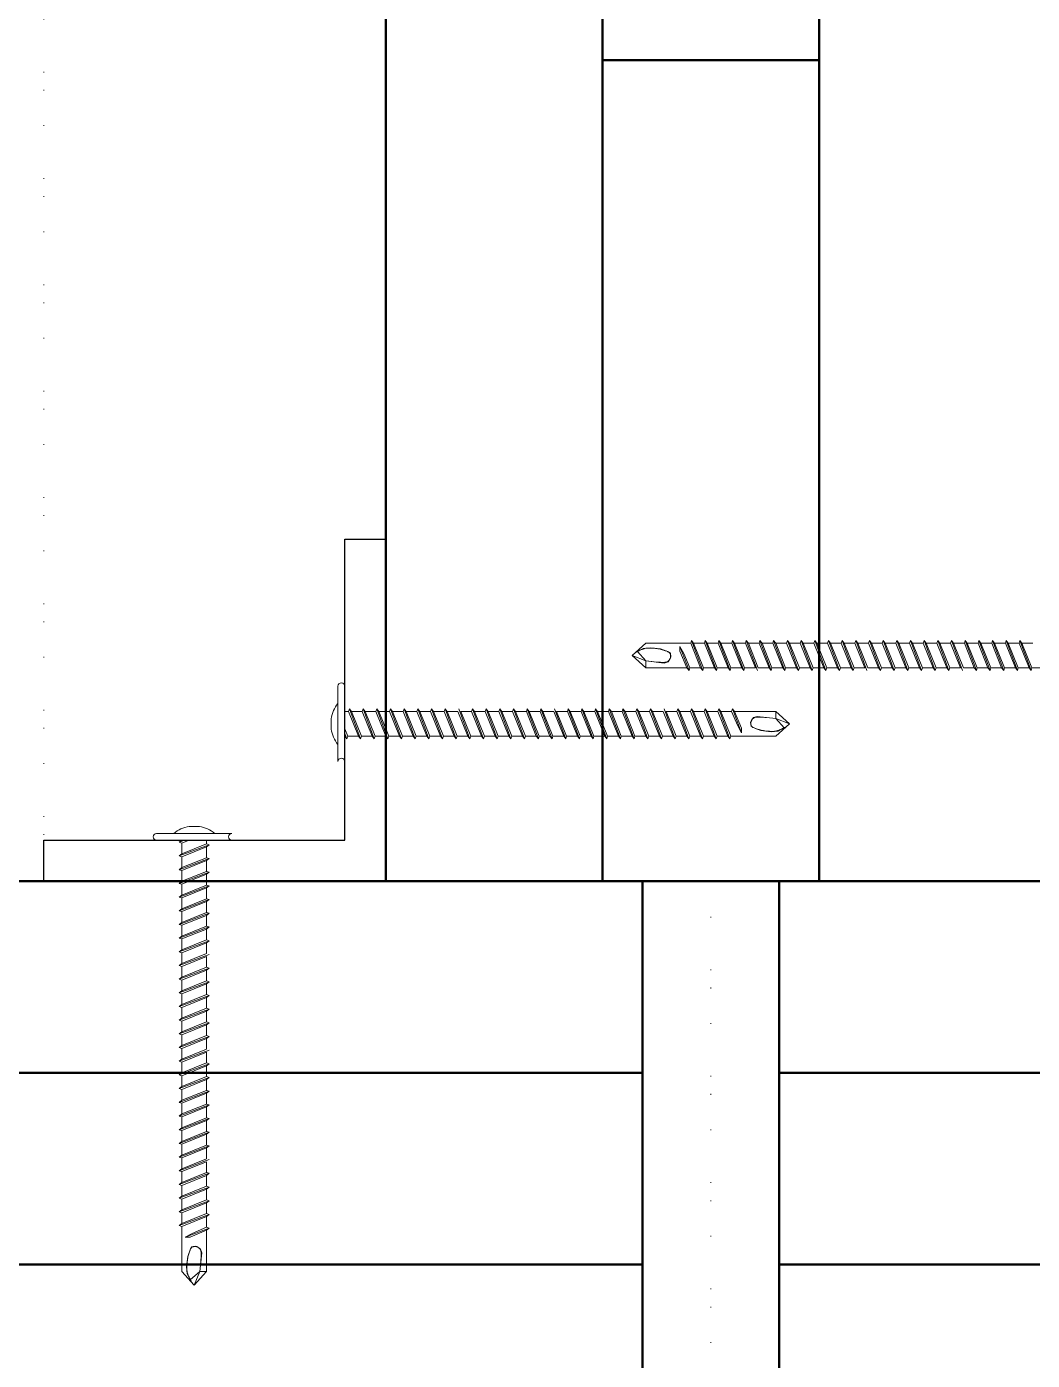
# Model space of a CAD drawing. Extents: x 936 to 24388, y 272 to 1613.
# Drawn here: x 1512 to 1659, y 833.1 to 1028 of the extents above; entities that cross this region are included whole.
import ezdxf

# ---------------------------------------------------------------- set-up
doc = ezdxf.new("R2010")
doc.units = 0
doc.header["$MEASUREMENT"] = 0
doc.linetypes.add('ISOLATION', pattern=[15.24254, 0.00254, -2.54, -2.54, 0, 0, 0, -5.08, -2.54, 0, 0, 0, 0, -2.54])
doc.layers.get('0').update_dxf_attribs({"linetype": 'CONTINUOUS'})
for name, color, linetype, lineweight in [('001_Dark_1 20', 7, 'CONTINUOUS', 5), ('CLT', 7, 'CONTINUOUS', 50), ('hachures', 7, 'CONTINUOUS', 9), ('isolant', 7, 'ISOLATION', 9)]:
    doc.layers.add(name, color=color, linetype=linetype, lineweight=lineweight)

msp = doc.modelspace()

# ---------------------------------------------------------------- linework, layer by layer
for points in [[(1558.523438, 909.137207), (1558.523438, 953.137207)], [(1558.523438, 953.137207), (1564.523438, 953.137207)], [(1564.523438, 953.137207), (1564.523438, 903.137207)], [(1514.523438, 903.137207), (1514.523438, 909.137207)], [(1514.523438, 909.137207), (1558.523438, 909.137207)], [(1564.523438, 903.137207), (1514.523438, 903.137207)]]:
    msp.add_lwpolyline(points)
at = {"layer": '001_Dark_1 20'}
for points in [[(1602.525391, 937.937134), (1600.525391, 936.137207)], [(1602.525391, 937.937134), (1609.095703, 937.937134)], [(1607.525391, 937.445679), (1608.849609, 933.937134)], [(1607.525391, 937.445679), (1607.525391, 936.756958)], [(1607.525391, 937.445679), (1608.068359, 936.43396)], [(1609.222656, 938.337158), (1609.095703, 937.937134)], [(1609.095703, 937.937134), (1610.550781, 934.337158)], [(1609.521484, 937.937134), (1609.222656, 938.337158)], [(1609.222656, 938.337158), (1610.849609, 933.937134)], [(1611.095703, 937.937134), (1609.521484, 937.937134)], [(1609.521484, 937.937134), (1610.976563, 934.337158)], [(1611.222656, 938.337158), (1611.095703, 937.937134)], [(1611.095703, 937.937134), (1612.550781, 934.337158)], [(1611.521484, 937.937134), (1611.222656, 938.337158)], [(1611.222656, 938.337158), (1612.849609, 933.937134)], [(1613.095703, 937.937134), (1611.521484, 937.937134)], [(1611.521484, 937.937134), (1612.976563, 934.337158)], [(1613.222656, 938.337158), (1613.095703, 937.937134)], [(1613.095703, 937.937134), (1614.550781, 934.337158)], [(1613.521484, 937.937134), (1613.222656, 938.337158)], [(1613.222656, 938.337158), (1614.849609, 933.937134)], [(1615.095703, 937.937134), (1613.521484, 937.937134)], [(1613.521484, 937.937134), (1614.976563, 934.337158)], [(1615.222656, 938.337158), (1615.095703, 937.937134)], [(1615.095703, 937.937134), (1616.550781, 934.337158)], [(1615.521484, 937.937134), (1615.222656, 938.337158)], [(1615.222656, 938.337158), (1616.849609, 933.937134)], [(1617.095703, 937.937134), (1615.521484, 937.937134)], [(1615.521484, 937.937134), (1616.976563, 934.337158)], [(1617.222656, 938.337158), (1617.095703, 937.937134)], [(1617.095703, 937.937134), (1618.550781, 934.337158)], [(1617.521484, 937.937134), (1617.222656, 938.337158)], [(1617.222656, 938.337158), (1618.849609, 933.937134)], [(1619.095703, 937.937134), (1617.521484, 937.937134)], [(1617.521484, 937.937134), (1618.976563, 934.337158)], [(1619.222656, 938.337158), (1619.095703, 937.937134)], [(1619.095703, 937.937134), (1620.550781, 934.337158)], [(1619.521484, 937.937134), (1619.222656, 938.337158)], [(1619.222656, 938.337158), (1620.849609, 933.937134)], [(1621.095703, 937.937134), (1619.521484, 937.937134)], [(1619.521484, 937.937134), (1620.976563, 934.337158)], [(1621.222656, 938.337158), (1621.095703, 937.937134)], [(1621.095703, 937.937134), (1622.550781, 934.337158)], [(1621.521484, 937.937134), (1621.222656, 938.337158)], [(1621.222656, 938.337158), (1622.849609, 933.937134)], [(1623.095703, 937.937134), (1621.521484, 937.937134)], [(1621.521484, 937.937134), (1622.976563, 934.337158)], [(1623.222656, 938.337158), (1623.095703, 937.937134)], [(1623.095703, 937.937134), (1624.550781, 934.337158)], [(1623.521484, 937.937134), (1623.222656, 938.337158)], [(1623.222656, 938.337158), (1624.849609, 933.937134)], [(1625.095703, 937.937134), (1623.521484, 937.937134)], [(1623.521484, 937.937134), (1624.976563, 934.337158)], [(1625.222656, 938.337158), (1625.095703, 937.937134)], [(1625.095703, 937.937134), (1626.550781, 934.337158)], [(1625.521484, 937.937134), (1625.222656, 938.337158)], [(1625.222656, 938.337158), (1626.849609, 933.937134)], [(1627.095703, 937.937134), (1625.521484, 937.937134)], [(1625.521484, 937.937134), (1626.976563, 934.337158)], [(1627.222656, 938.337158), (1627.095703, 937.937134)], [(1627.095703, 937.937134), (1628.550781, 934.337158)], [(1627.521484, 937.937134), (1627.222656, 938.337158)], [(1627.222656, 938.337158), (1628.849609, 933.937134)], [(1629.095703, 937.937134), (1627.521484, 937.937134)], [(1627.521484, 937.937134), (1628.976563, 934.337158)], [(1629.222656, 938.337158), (1629.095703, 937.937134)], [(1629.095703, 937.937134), (1630.550781, 934.337158)], [(1629.521484, 937.937134), (1629.222656, 938.337158)], [(1629.222656, 938.337158), (1630.849609, 933.937134)], [(1631.095703, 937.937134), (1629.521484, 937.937134)], [(1629.521484, 937.937134), (1630.976563, 934.337158)], [(1631.222656, 938.337158), (1631.095703, 937.937134)], [(1631.095703, 937.937134), (1632.550781, 934.337158)], [(1631.521484, 937.937134), (1631.222656, 938.337158)], [(1631.222656, 938.337158), (1632.849609, 933.937134)], [(1633.095703, 937.937134), (1631.521484, 937.937134)], [(1631.521484, 937.937134), (1632.976563, 934.337158)], [(1633.222656, 938.337158), (1633.095703, 937.937134)], [(1633.095703, 937.937134), (1634.550781, 934.337158)], [(1633.521484, 937.937134), (1633.222656, 938.337158)], [(1633.222656, 938.337158), (1634.849609, 933.937134)], [(1635.095703, 937.937134), (1633.521484, 937.937134)], [(1633.521484, 937.937134), (1634.976563, 934.337158)], [(1635.222656, 938.337158), (1635.095703, 937.937134)], [(1635.095703, 937.937134), (1636.550781, 934.337158)], [(1635.521484, 937.937134), (1635.222656, 938.337158)], [(1635.222656, 938.337158), (1636.849609, 933.937134)], [(1637.095703, 937.937134), (1635.521484, 937.937134)], [(1635.521484, 937.937134), (1636.976563, 934.337158)], [(1637.222656, 938.337158), (1637.095703, 937.937134)], [(1637.095703, 937.937134), (1638.550781, 934.337158)], [(1637.521484, 937.937134), (1637.222656, 938.337158)], [(1637.222656, 938.337158), (1638.849609, 933.937134)], [(1639.095703, 937.937134), (1637.521484, 937.937134)], [(1637.521484, 937.937134), (1638.976563, 934.337158)], [(1639.222656, 938.337158), (1639.095703, 937.937134)], [(1639.095703, 937.937134), (1640.550781, 934.337158)], [(1639.521484, 937.937134), (1639.222656, 938.337158)], [(1639.222656, 938.337158), (1640.849609, 933.937134)], [(1641.095703, 937.937134), (1639.521484, 937.937134)], [(1639.521484, 937.937134), (1640.976563, 934.337158)], [(1641.222656, 938.337158), (1641.095703, 937.937134)], [(1641.095703, 937.937134), (1642.550781, 934.337158)], [(1641.521484, 937.937134), (1641.222656, 938.337158)], [(1641.222656, 938.337158), (1642.849609, 933.937134)], [(1643.095703, 937.937134), (1641.521484, 937.937134)], [(1641.521484, 937.937134), (1642.976563, 934.337158)], [(1643.222656, 938.337158), (1643.095703, 937.937134)], [(1643.095703, 937.937134), (1644.550781, 934.337158)], [(1643.521484, 937.937134), (1643.222656, 938.337158)], [(1643.222656, 938.337158), (1644.849609, 933.937134)], [(1645.095703, 937.937134), (1643.521484, 937.937134)], [(1643.521484, 937.937134), (1644.976563, 934.337158)], [(1645.222656, 938.337158), (1645.095703, 937.937134)], [(1645.095703, 937.937134), (1646.550781, 934.337158)], [(1645.521484, 937.937134), (1645.222656, 938.337158)], [(1645.222656, 938.337158), (1646.849609, 933.937134)], [(1647.095703, 937.937134), (1645.521484, 937.937134)], [(1645.521484, 937.937134), (1646.976563, 934.337158)], [(1647.222656, 938.337158), (1647.095703, 937.937134)], [(1647.095703, 937.937134), (1648.550781, 934.337158)], [(1647.521484, 937.937134), (1647.222656, 938.337158)], [(1647.222656, 938.337158), (1648.849609, 933.937134)], [(1649.095703, 937.937134), (1647.521484, 937.937134)], [(1647.521484, 937.937134), (1648.976563, 934.337158)], [(1649.222656, 938.337158), (1649.095703, 937.937134)], [(1649.095703, 937.937134), (1650.550781, 934.337158)], [(1649.521484, 937.937134), (1649.222656, 938.337158)], [(1649.222656, 938.337158), (1650.849609, 933.937134)], [(1651.095703, 937.937134), (1649.521484, 937.937134)], [(1649.521484, 937.937134), (1650.976563, 934.337158)], [(1651.222656, 938.337158), (1651.095703, 937.937134)], [(1651.095703, 937.937134), (1652.550781, 934.337158)], [(1651.521484, 937.937134), (1651.222656, 938.337158)], [(1651.222656, 938.337158), (1652.849609, 933.937134)], [(1653.095703, 937.937134), (1651.521484, 937.937134)], [(1651.521484, 937.937134), (1652.976563, 934.337158)], [(1653.222656, 938.337158), (1653.095703, 937.937134)], [(1653.095703, 937.937134), (1654.550781, 934.337158)], [(1653.521484, 937.937134), (1653.222656, 938.337158)], [(1653.222656, 938.337158), (1654.849609, 933.937134)], [(1655.095703, 937.937134), (1653.521484, 937.937134)], [(1653.521484, 937.937134), (1654.976563, 934.337158)], [(1655.222656, 938.337158), (1655.095703, 937.937134)], [(1655.095703, 937.937134), (1656.550781, 934.337158)], [(1655.521484, 937.937134), (1655.222656, 938.337158)], [(1655.222656, 938.337158), (1656.849609, 933.937134)], [(1657.095703, 937.937134), (1655.521484, 937.937134)], [(1655.521484, 937.937134), (1656.976563, 934.337158)], [(1657.222656, 938.337158), (1657.095703, 937.937134)], [(1657.095703, 937.937134), (1658.550781, 934.337158)], [(1657.521484, 937.937134), (1657.222656, 938.337158)], [(1657.222656, 938.337158), (1658.849609, 933.937134)], [(1659.095703, 937.937134), (1657.521484, 937.937134)], [(1657.521484, 937.937134), (1658.976563, 934.337158)], [(1600.525391, 936.137207), (1602.525391, 934.337158)], [(1602.525391, 935.337158), (1600.525391, 936.137207)], [(1600.970703, 936.537842), (1600.970703, 936.537842), (1601.099609, 936.606201), (1601.236328, 936.677979), (1601.378906, 936.751099), (1601.525391, 936.823853), (1601.675781, 936.894531), (1601.826172, 936.961426), (1601.976563, 937.022583), (1602.125, 937.076294), (1602.269531, 937.121216), (1602.412109, 937.157349), (1602.552734, 937.185669), (1602.693359, 937.206421), (1602.835938, 937.220337), (1602.980469, 937.228149), (1603.128906, 937.230225), (1603.283203, 937.227295), (1603.445313, 937.219971), (1603.611328, 937.208252), (1603.779297, 937.192383), (1603.951172, 937.172363), (1604.125, 937.148315), (1604.296875, 937.120483), (1604.466797, 937.088623), (1604.632813, 937.053223), (1604.792969, 937.01416), (1604.947266, 936.972412), (1605.095703, 936.928833), (1605.234375, 936.884155), (1605.365234, 936.839478), (1605.484375, 936.795532), (1605.59375, 936.753174), (1605.691406, 936.713257), (1605.773438, 936.676514), (1605.845703, 936.641968), (1605.90625, 936.608643), (1605.958984, 936.575317), (1606, 936.541016), (1606.037109, 936.504639), (1606.066406, 936.464844), (1606.091797, 936.420898), (1606.111328, 936.371704), (1606.128906, 936.318237), (1606.142578, 936.261475), (1606.154297, 936.202637), (1606.160156, 936.1427), (1606.164063, 936.082886), (1606.166016, 936.02417), (1606.162109, 935.967773), (1606.15625, 935.914429), (1606.148438, 935.864014), (1606.136719, 935.815918), (1606.123047, 935.769653), (1606.105469, 935.724731), (1606.085938, 935.680542), (1606.0625, 935.636597), (1606.039063, 935.592407), (1606.011719, 935.547485), (1605.980469, 935.502197), (1605.947266, 935.456665), (1605.908203, 935.411255), (1605.863281, 935.366333), (1605.8125, 935.322144), (1605.753906, 935.279053), (1605.6875, 935.237305), (1605.607422, 935.197876), (1605.492188, 935.164551), (1605.314453, 935.141724), (1605.044922, 935.133667), (1604.660156, 935.144775), (1604.128906, 935.179565), (1603.425781, 935.242188), (1602.525391, 935.337158), (1601.302734, 936.714355), (1602.167969, 937.174805), (1603.212891, 937.274292), (1604.6875, 937.091919), (1605.832031, 936.677124), (1606.128906, 936.479126), (1606.195313, 935.931641), (1606.0625, 935.60083), (1605.78125, 935.21936), (1605.21875, 935.036865), (1602.525391, 935.337158)], [(1607.525391, 936.756958), (1608.550781, 934.337158)], [(1608.068359, 936.43396), (1608.976563, 934.337158)], [(1602.525391, 934.337158), (1602.525391, 935.337158)], [(1602.525391, 934.337158), (1608.550781, 934.337158)], [(1608.849609, 933.937134), (1608.550781, 934.337158)], [(1608.976563, 934.337158), (1608.849609, 933.937134)], [(1610.550781, 934.337158), (1608.976563, 934.337158)], [(1610.849609, 933.937134), (1610.550781, 934.337158)], [(1610.976563, 934.337158), (1610.849609, 933.937134)], [(1612.550781, 934.337158), (1610.976563, 934.337158)], [(1612.849609, 933.937134), (1612.550781, 934.337158)], [(1612.976563, 934.337158), (1612.849609, 933.937134)], [(1614.550781, 934.337158), (1612.976563, 934.337158)], [(1614.849609, 933.937134), (1614.550781, 934.337158)], [(1614.976563, 934.337158), (1614.849609, 933.937134)], [(1616.550781, 934.337158), (1614.976563, 934.337158)], [(1616.849609, 933.937134), (1616.550781, 934.337158)], [(1616.976563, 934.337158), (1616.849609, 933.937134)], [(1618.550781, 934.337158), (1616.976563, 934.337158)], [(1620.550781, 934.337158), (1618.976563, 934.337158)], [(1620.849609, 933.937134), (1620.550781, 934.337158)], [(1620.976563, 934.337158), (1620.849609, 933.937134)], [(1622.550781, 934.337158), (1620.976563, 934.337158)], [(1622.849609, 933.937134), (1622.550781, 934.337158)], [(1622.976563, 934.337158), (1622.849609, 933.937134)], [(1624.550781, 934.337158), (1622.976563, 934.337158)], [(1624.849609, 933.937134), (1624.550781, 934.337158)], [(1624.976563, 934.337158), (1624.849609, 933.937134)], [(1626.550781, 934.337158), (1624.976563, 934.337158)], [(1626.849609, 933.937134), (1626.550781, 934.337158)], [(1626.976563, 934.337158), (1626.849609, 933.937134)], [(1628.550781, 934.337158), (1626.976563, 934.337158)], [(1628.849609, 933.937134), (1628.550781, 934.337158)], [(1628.976563, 934.337158), (1628.849609, 933.937134)], [(1630.550781, 934.337158), (1628.976563, 934.337158)], [(1630.849609, 933.937134), (1630.550781, 934.337158)], [(1630.976563, 934.337158), (1630.849609, 933.937134)], [(1632.550781, 934.337158), (1630.976563, 934.337158)], [(1632.849609, 933.937134), (1632.550781, 934.337158)], [(1632.976563, 934.337158), (1632.849609, 933.937134)], [(1634.550781, 934.337158), (1632.976563, 934.337158)], [(1636.550781, 934.337158), (1634.976563, 934.337158)], [(1636.849609, 933.937134), (1636.550781, 934.337158)], [(1636.976563, 934.337158), (1636.849609, 933.937134)], [(1638.550781, 934.337158), (1636.976563, 934.337158)], [(1638.849609, 933.937134), (1638.550781, 934.337158)], [(1638.976563, 934.337158), (1638.849609, 933.937134)], [(1640.550781, 934.337158), (1638.976563, 934.337158)], [(1640.849609, 933.937134), (1640.550781, 934.337158)], [(1640.976563, 934.337158), (1640.849609, 933.937134)], [(1642.550781, 934.337158), (1640.976563, 934.337158)], [(1642.849609, 933.937134), (1642.550781, 934.337158)], [(1642.976563, 934.337158), (1642.849609, 933.937134)], [(1644.550781, 934.337158), (1642.976563, 934.337158)], [(1644.849609, 933.937134), (1644.550781, 934.337158)], [(1644.976563, 934.337158), (1644.849609, 933.937134)], [(1646.550781, 934.337158), (1644.976563, 934.337158)], [(1646.849609, 933.937134), (1646.550781, 934.337158)], [(1646.976563, 934.337158), (1646.849609, 933.937134)], [(1648.550781, 934.337158), (1646.976563, 934.337158)], [(1650.550781, 934.337158), (1648.976563, 934.337158)], [(1650.849609, 933.937134), (1650.550781, 934.337158)], [(1650.976563, 934.337158), (1650.849609, 933.937134)], [(1652.550781, 934.337158), (1650.976563, 934.337158)], [(1652.849609, 933.937134), (1652.550781, 934.337158)], [(1652.976563, 934.337158), (1652.849609, 933.937134)], [(1654.550781, 934.337158), (1652.976563, 934.337158)], [(1654.849609, 933.937134), (1654.550781, 934.337158)], [(1654.976563, 934.337158), (1654.849609, 933.937134)], [(1656.550781, 934.337158), (1654.976563, 934.337158)], [(1656.849609, 933.937134), (1656.550781, 934.337158)], [(1656.976563, 934.337158), (1656.849609, 933.937134)], [(1658.550781, 934.337158), (1656.976563, 934.337158)], [(1658.849609, 933.937134), (1658.550781, 934.337158)], [(1658.976563, 934.337158), (1658.849609, 933.937134)], [(1660.550781, 934.337158), (1658.976563, 934.337158)], [(1557.523438, 920.637207), (1557.523438, 931.637207)], [(1558.523438, 920.637207), (1558.523438, 931.637207)], [(1559.068359, 927.937134), (1558.521484, 927.937134)], [(1559.068359, 927.937134), (1559.197266, 928.337158)], [(1560.525391, 924.337158), (1559.068359, 927.937134)], [(1559.197266, 928.337158), (1559.494141, 927.937134)], [(1560.822266, 923.937134), (1559.197266, 928.337158)], [(1560.951172, 924.337158), (1559.494141, 927.937134)], [(1559.494141, 927.937134), (1561.068359, 927.937134)], [(1561.068359, 927.937134), (1561.197266, 928.337158)], [(1562.525391, 924.337158), (1561.068359, 927.937134)], [(1561.197266, 928.337158), (1561.494141, 927.937134)], [(1562.822266, 923.937134), (1561.197266, 928.337158)], [(1562.951172, 924.337158), (1561.494141, 927.937134)], [(1561.494141, 927.937134), (1563.068359, 927.937134)], [(1563.068359, 927.937134), (1563.197266, 928.337158)], [(1564.525391, 924.337158), (1563.068359, 927.937134)], [(1563.197266, 928.337158), (1563.494141, 927.937134)], [(1564.822266, 923.937134), (1563.197266, 928.337158)], [(1564.951172, 924.337158), (1563.494141, 927.937134)], [(1563.494141, 927.937134), (1565.068359, 927.937134)], [(1565.068359, 927.937134), (1565.197266, 928.337158)], [(1566.525391, 924.337158), (1565.068359, 927.937134)], [(1565.197266, 928.337158), (1565.494141, 927.937134)], [(1566.822266, 923.937134), (1565.197266, 928.337158)], [(1566.951172, 924.337158), (1565.494141, 927.937134)], [(1565.494141, 927.937134), (1567.068359, 927.937134)], [(1567.068359, 927.937134), (1567.197266, 928.337158)], [(1568.525391, 924.337158), (1567.068359, 927.937134)], [(1567.197266, 928.337158), (1567.494141, 927.937134)], [(1568.822266, 923.937134), (1567.197266, 928.337158)], [(1568.951172, 924.337158), (1567.494141, 927.937134)], [(1567.494141, 927.937134), (1569.068359, 927.937134)], [(1569.068359, 927.937134), (1569.197266, 928.337158)], [(1570.525391, 924.337158), (1569.068359, 927.937134)], [(1569.197266, 928.337158), (1569.494141, 927.937134)], [(1570.822266, 923.937134), (1569.197266, 928.337158)], [(1570.951172, 924.337158), (1569.494141, 927.937134)], [(1569.494141, 927.937134), (1571.068359, 927.937134)], [(1571.068359, 927.937134), (1571.197266, 928.337158)], [(1572.525391, 924.337158), (1571.068359, 927.937134)], [(1571.197266, 928.337158), (1571.494141, 927.937134)], [(1572.822266, 923.937134), (1571.197266, 928.337158)], [(1572.951172, 924.337158), (1571.494141, 927.937134)], [(1571.494141, 927.937134), (1573.068359, 927.937134)], [(1573.068359, 927.937134), (1573.197266, 928.337158)], [(1574.525391, 924.337158), (1573.068359, 927.937134)], [(1573.197266, 928.337158), (1573.494141, 927.937134)], [(1574.822266, 923.937134), (1573.197266, 928.337158)], [(1574.951172, 924.337158), (1573.494141, 927.937134)], [(1573.494141, 927.937134), (1575.068359, 927.937134)], [(1576.525391, 924.337158), (1575.068359, 927.937134)], [(1576.822266, 923.937134), (1575.197266, 928.337158)], [(1576.951172, 924.337158), (1575.494141, 927.937134)], [(1575.494141, 927.937134), (1577.068359, 927.937134)], [(1577.068359, 927.937134), (1577.197266, 928.337158)], [(1578.525391, 924.337158), (1577.068359, 927.937134)], [(1577.197266, 928.337158), (1577.494141, 927.937134)], [(1578.822266, 923.937134), (1577.197266, 928.337158)], [(1578.951172, 924.337158), (1577.494141, 927.937134)], [(1577.494141, 927.937134), (1579.068359, 927.937134)], [(1579.068359, 927.937134), (1579.197266, 928.337158)], [(1580.525391, 924.337158), (1579.068359, 927.937134)], [(1579.197266, 928.337158), (1579.494141, 927.937134)], [(1580.822266, 923.937134), (1579.197266, 928.337158)], [(1580.951172, 924.337158), (1579.494141, 927.937134)], [(1579.494141, 927.937134), (1581.068359, 927.937134)], [(1581.068359, 927.937134), (1581.197266, 928.337158)], [(1582.525391, 924.337158), (1581.068359, 927.937134)], [(1581.197266, 928.337158), (1581.494141, 927.937134)], [(1582.822266, 923.937134), (1581.197266, 928.337158)], [(1582.951172, 924.337158), (1581.494141, 927.937134)], [(1581.494141, 927.937134), (1583.068359, 927.937134)], [(1583.068359, 927.937134), (1583.197266, 928.337158)], [(1584.525391, 924.337158), (1583.068359, 927.937134)], [(1583.197266, 928.337158), (1583.494141, 927.937134)], [(1584.822266, 923.937134), (1583.197266, 928.337158)], [(1584.951172, 924.337158), (1583.494141, 927.937134)], [(1583.494141, 927.937134), (1585.068359, 927.937134)], [(1585.068359, 927.937134), (1585.197266, 928.337158)], [(1586.525391, 924.337158), (1585.068359, 927.937134)], [(1585.197266, 928.337158), (1585.494141, 927.937134)], [(1586.822266, 923.937134), (1585.197266, 928.337158)], [(1586.951172, 924.337158), (1585.494141, 927.937134)], [(1585.494141, 927.937134), (1587.068359, 927.937134)], [(1587.068359, 927.937134), (1587.197266, 928.337158)], [(1588.525391, 924.337158), (1587.068359, 927.937134)], [(1587.197266, 928.337158), (1587.494141, 927.937134)], [(1588.822266, 923.937134), (1587.197266, 928.337158)], [(1588.951172, 924.337158), (1587.494141, 927.937134)], [(1587.494141, 927.937134), (1589.068359, 927.937134)], [(1590.525391, 924.337158), (1589.068359, 927.937134)], [(1590.822266, 923.937134), (1589.197266, 928.337158)], [(1590.951172, 924.337158), (1589.494141, 927.937134)], [(1589.494141, 927.937134), (1591.068359, 927.937134)], [(1591.068359, 927.937134), (1591.197266, 928.337158)], [(1592.525391, 924.337158), (1591.068359, 927.937134)], [(1591.197266, 928.337158), (1591.494141, 927.937134)], [(1592.822266, 923.937134), (1591.197266, 928.337158)], [(1592.951172, 924.337158), (1591.494141, 927.937134)], [(1591.494141, 927.937134), (1593.068359, 927.937134)], [(1593.068359, 927.937134), (1593.197266, 928.337158)], [(1594.525391, 924.337158), (1593.068359, 927.937134)], [(1593.197266, 928.337158), (1593.494141, 927.937134)], [(1594.822266, 923.937134), (1593.197266, 928.337158)], [(1594.951172, 924.337158), (1593.494141, 927.937134)], [(1593.494141, 927.937134), (1595.068359, 927.937134)], [(1595.068359, 927.937134), (1595.197266, 928.337158)], [(1596.525391, 924.337158), (1595.068359, 927.937134)], [(1595.197266, 928.337158), (1595.494141, 927.937134)], [(1596.822266, 923.937134), (1595.197266, 928.337158)], [(1596.951172, 924.337158), (1595.494141, 927.937134)], [(1595.494141, 927.937134), (1597.068359, 927.937134)], [(1597.068359, 927.937134), (1597.197266, 928.337158)], [(1598.525391, 924.337158), (1597.068359, 927.937134)], [(1597.197266, 928.337158), (1597.494141, 927.937134)], [(1598.822266, 923.937134), (1597.197266, 928.337158)], [(1598.951172, 924.337158), (1597.494141, 927.937134)], [(1597.494141, 927.937134), (1599.068359, 927.937134)], [(1599.068359, 927.937134), (1599.197266, 928.337158)], [(1600.525391, 924.337158), (1599.068359, 927.937134)], [(1599.197266, 928.337158), (1599.494141, 927.937134)], [(1600.822266, 923.937134), (1599.197266, 928.337158)], [(1600.951172, 924.337158), (1599.494141, 927.937134)], [(1599.494141, 927.937134), (1601.068359, 927.937134)], [(1601.068359, 927.937134), (1601.197266, 928.337158)], [(1602.525391, 924.337158), (1601.068359, 927.937134)], [(1601.197266, 928.337158), (1601.494141, 927.937134)], [(1602.822266, 923.937134), (1601.197266, 928.337158)], [(1602.951172, 924.337158), (1601.494141, 927.937134)], [(1601.494141, 927.937134), (1603.068359, 927.937134)], [(1603.068359, 927.937134), (1603.197266, 928.337158)], [(1604.525391, 924.337158), (1603.068359, 927.937134)], [(1603.197266, 928.337158), (1603.494141, 927.937134)], [(1604.822266, 923.937134), (1603.197266, 928.337158)], [(1604.951172, 924.337158), (1603.494141, 927.937134)], [(1603.494141, 927.937134), (1605.068359, 927.937134)], [(1606.525391, 924.337158), (1605.068359, 927.937134)], [(1606.822266, 923.937134), (1605.197266, 928.337158)], [(1606.951172, 924.337158), (1605.494141, 927.937134)], [(1605.494141, 927.937134), (1607.068359, 927.937134)], [(1607.068359, 927.937134), (1607.197266, 928.337158)], [(1608.525391, 924.337158), (1607.068359, 927.937134)], [(1607.197266, 928.337158), (1607.494141, 927.937134)], [(1608.822266, 923.937134), (1607.197266, 928.337158)], [(1608.951172, 924.337158), (1607.494141, 927.937134)], [(1607.494141, 927.937134), (1609.068359, 927.937134)], [(1609.068359, 927.937134), (1609.197266, 928.337158)], [(1610.525391, 924.337158), (1609.068359, 927.937134)], [(1609.197266, 928.337158), (1609.494141, 927.937134)], [(1610.822266, 923.937134), (1609.197266, 928.337158)], [(1610.951172, 924.337158), (1609.494141, 927.937134)], [(1609.494141, 927.937134), (1611.068359, 927.937134)], [(1611.068359, 927.937134), (1611.197266, 928.337158)], [(1612.525391, 924.337158), (1611.068359, 927.937134)], [(1611.197266, 928.337158), (1611.494141, 927.937134)], [(1612.822266, 923.937134), (1611.197266, 928.337158)], [(1612.951172, 924.337158), (1611.494141, 927.937134)], [(1611.494141, 927.937134), (1613.068359, 927.937134)], [(1613.068359, 927.937134), (1613.197266, 928.337158)], [(1614.525391, 924.337158), (1613.068359, 927.937134)], [(1613.197266, 928.337158), (1613.494141, 927.937134)], [(1614.822266, 923.937134), (1613.197266, 928.337158)], [(1614.951172, 924.337158), (1613.494141, 927.937134)], [(1613.494141, 927.937134), (1615.068359, 927.937134)], [(1615.068359, 927.937134), (1615.197266, 928.337158)], [(1615.978516, 925.840332), (1615.068359, 927.937134)], [(1616.521484, 924.828613), (1615.197266, 928.337158)], [(1615.197266, 928.337158), (1615.494141, 927.937134)], [(1621.521484, 927.937134), (1615.494141, 927.937134)], [(1616.521484, 925.517456), (1615.494141, 927.937134)], [(1623.521484, 926.137207), (1621.521484, 927.937134)], [(1621.521484, 927.937134), (1621.521484, 926.937134)], [(1556.523438, 925.387207), (1556.523438, 926.887207)], [(1616.521484, 924.828613), (1615.978516, 925.840332)], [(1623.076172, 925.736572), (1623.076172, 925.736572), (1622.947266, 925.668091), (1622.810547, 925.596436), (1622.667969, 925.523315), (1622.519531, 925.450562), (1622.369141, 925.379761), (1622.21875, 925.312988), (1622.068359, 925.251831), (1621.919922, 925.19812), (1621.775391, 925.153198), (1621.632813, 925.116943), (1621.492188, 925.088745), (1621.351563, 925.067993), (1621.208984, 925.054077), (1621.064453, 925.046265), (1620.916016, 925.044189), (1620.761719, 925.046997), (1620.601563, 925.054443), (1620.435547, 925.06604), (1620.265625, 925.082031), (1620.09375, 925.101929), (1619.921875, 925.125977), (1619.75, 925.153931), (1619.580078, 925.185669), (1619.414063, 925.221191), (1619.251953, 925.260254), (1619.097656, 925.30188), (1618.949219, 925.345581), (1618.810547, 925.390137), (1618.679688, 925.434937), (1618.560547, 925.478882), (1618.451172, 925.52124), (1618.355469, 925.561157), (1618.271484, 925.5979), (1618.199219, 925.632446), (1618.138672, 925.665771), (1618.087891, 925.698975), (1618.044922, 925.733276), (1618.009766, 925.769775), (1617.980469, 925.809448), (1617.955078, 925.853516), (1617.933594, 925.90271), (1617.916016, 925.956177), (1617.902344, 926.012939), (1617.892578, 926.071777), (1617.884766, 926.131714), (1617.880859, 926.191528), (1617.880859, 926.250244), (1617.882813, 926.306641), (1617.888672, 926.359863), (1617.896484, 926.410278), (1617.908203, 926.458374), (1617.923828, 926.504639), (1617.939453, 926.549683), (1617.960938, 926.593872), (1617.982422, 926.637817), (1618.007813, 926.682007), (1618.035156, 926.726807), (1618.064453, 926.772217), (1618.099609, 926.817749), (1618.138672, 926.863159), (1618.183594, 926.908081), (1618.234375, 926.952271), (1618.291016, 926.995361), (1618.357422, 927.037109), (1618.4375, 927.076416), (1618.552734, 927.109741), (1618.730469, 927.13269), (1619, 927.140747), (1619.386719, 927.129517), (1619.916016, 927.094849), (1620.619141, 927.032227), (1621.521484, 926.937134), (1622.744141, 925.560059), (1621.876953, 925.099609), (1620.833984, 925), (1619.357422, 925.182495), (1618.214844, 925.597168), (1617.916016, 925.795288), (1617.849609, 926.342773), (1617.982422, 926.673584), (1618.263672, 927.055054), (1618.828125, 927.237549), (1621.521484, 926.937134)], [(1621.521484, 926.937134), (1623.521484, 926.137207)], [(1621.521484, 924.337158), (1623.521484, 926.137207)], [(1558.951172, 924.337158), (1558.521484, 925.399414)], [(1558.822266, 923.937134), (1558.521484, 924.754395)], [(1558.525391, 924.337158), (1558.822266, 923.937134)], [(1558.822266, 923.937134), (1558.951172, 924.337158)], [(1558.951172, 924.337158), (1560.525391, 924.337158)], [(1560.525391, 924.337158), (1560.822266, 923.937134)], [(1560.822266, 923.937134), (1560.951172, 924.337158)], [(1560.951172, 924.337158), (1562.525391, 924.337158)], [(1562.525391, 924.337158), (1562.822266, 923.937134)], [(1562.822266, 923.937134), (1562.951172, 924.337158)], [(1562.951172, 924.337158), (1564.525391, 924.337158)], [(1564.525391, 924.337158), (1564.822266, 923.937134)], [(1564.822266, 923.937134), (1564.951172, 924.337158)], [(1564.951172, 924.337158), (1566.525391, 924.337158)], [(1566.525391, 924.337158), (1566.822266, 923.937134)], [(1566.822266, 923.937134), (1566.951172, 924.337158)], [(1566.951172, 924.337158), (1568.525391, 924.337158)], [(1568.525391, 924.337158), (1568.822266, 923.937134)], [(1568.822266, 923.937134), (1568.951172, 924.337158)], [(1568.951172, 924.337158), (1570.525391, 924.337158)], [(1570.525391, 924.337158), (1570.822266, 923.937134)], [(1570.822266, 923.937134), (1570.951172, 924.337158)], [(1570.951172, 924.337158), (1572.525391, 924.337158)], [(1572.525391, 924.337158), (1572.822266, 923.937134)], [(1572.822266, 923.937134), (1572.951172, 924.337158)], [(1572.951172, 924.337158), (1574.525391, 924.337158)], [(1574.525391, 924.337158), (1574.822266, 923.937134)], [(1574.822266, 923.937134), (1574.951172, 924.337158)], [(1574.951172, 924.337158), (1576.525391, 924.337158)], [(1576.525391, 924.337158), (1576.822266, 923.937134)], [(1576.822266, 923.937134), (1576.951172, 924.337158)], [(1576.951172, 924.337158), (1578.525391, 924.337158)], [(1578.525391, 924.337158), (1578.822266, 923.937134)], [(1578.822266, 923.937134), (1578.951172, 924.337158)], [(1578.951172, 924.337158), (1580.525391, 924.337158)], [(1580.525391, 924.337158), (1580.822266, 923.937134)], [(1580.822266, 923.937134), (1580.951172, 924.337158)], [(1580.951172, 924.337158), (1582.525391, 924.337158)], [(1582.525391, 924.337158), (1582.822266, 923.937134)], [(1582.822266, 923.937134), (1582.951172, 924.337158)], [(1582.951172, 924.337158), (1584.525391, 924.337158)], [(1584.525391, 924.337158), (1584.822266, 923.937134)], [(1584.822266, 923.937134), (1584.951172, 924.337158)], [(1584.951172, 924.337158), (1586.525391, 924.337158)], [(1586.525391, 924.337158), (1586.822266, 923.937134)], [(1586.822266, 923.937134), (1586.951172, 924.337158)], [(1586.951172, 924.337158), (1588.525391, 924.337158)], [(1588.525391, 924.337158), (1588.822266, 923.937134)], [(1588.822266, 923.937134), (1588.951172, 924.337158)], [(1588.951172, 924.337158), (1590.525391, 924.337158)], [(1590.525391, 924.337158), (1590.822266, 923.937134)], [(1590.822266, 923.937134), (1590.951172, 924.337158)], [(1590.951172, 924.337158), (1592.525391, 924.337158)], [(1592.525391, 924.337158), (1592.822266, 923.937134)], [(1592.822266, 923.937134), (1592.951172, 924.337158)], [(1592.951172, 924.337158), (1594.525391, 924.337158)], [(1594.525391, 924.337158), (1594.822266, 923.937134)], [(1594.822266, 923.937134), (1594.951172, 924.337158)], [(1594.951172, 924.337158), (1596.525391, 924.337158)], [(1596.525391, 924.337158), (1596.822266, 923.937134)], [(1596.822266, 923.937134), (1596.951172, 924.337158)], [(1596.951172, 924.337158), (1598.525391, 924.337158)], [(1598.525391, 924.337158), (1598.822266, 923.937134)], [(1598.822266, 923.937134), (1598.951172, 924.337158)], [(1598.951172, 924.337158), (1600.525391, 924.337158)], [(1600.525391, 924.337158), (1600.822266, 923.937134)], [(1600.822266, 923.937134), (1600.951172, 924.337158)], [(1600.951172, 924.337158), (1602.525391, 924.337158)], [(1602.525391, 924.337158), (1602.822266, 923.937134)], [(1602.822266, 923.937134), (1602.951172, 924.337158)], [(1602.951172, 924.337158), (1604.525391, 924.337158)], [(1604.525391, 924.337158), (1604.822266, 923.937134)], [(1604.822266, 923.937134), (1604.951172, 924.337158)], [(1604.951172, 924.337158), (1606.525391, 924.337158)], [(1606.525391, 924.337158), (1606.822266, 923.937134)], [(1606.822266, 923.937134), (1606.951172, 924.337158)], [(1606.951172, 924.337158), (1608.525391, 924.337158)], [(1608.525391, 924.337158), (1608.822266, 923.937134)], [(1608.822266, 923.937134), (1608.951172, 924.337158)], [(1608.951172, 924.337158), (1610.525391, 924.337158)], [(1610.525391, 924.337158), (1610.822266, 923.937134)], [(1610.822266, 923.937134), (1610.951172, 924.337158)], [(1610.951172, 924.337158), (1612.525391, 924.337158)], [(1612.525391, 924.337158), (1612.822266, 923.937134)], [(1612.822266, 923.937134), (1612.951172, 924.337158)], [(1612.951172, 924.337158), (1614.525391, 924.337158)], [(1614.525391, 924.337158), (1614.822266, 923.937134)], [(1614.822266, 923.937134), (1614.951172, 924.337158)], [(1621.521484, 924.337158), (1614.951172, 924.337158)], [(1616.521484, 924.828613), (1616.521484, 925.517456)], [(1535.773438, 911.137207), (1537.273438, 911.137207)], [(1531.023438, 910.137207), (1542.023438, 910.137207)], [(1531.023438, 909.137207), (1542.023438, 909.137207)], [(1534.322266, 908.837036), (1535.140625, 909.13916)], [(1534.722656, 909.135254), (1534.322266, 908.837036)], [(1534.322266, 908.837036), (1534.722656, 908.709595)], [(1534.322266, 906.837036), (1538.722656, 908.463623)], [(1534.722656, 908.709595), (1535.785156, 909.13916)], [(1534.722656, 908.709595), (1534.722656, 907.135254)], [(1534.722656, 907.135254), (1538.322266, 908.591064)], [(1538.322266, 908.591064), (1538.322266, 909.13916)], [(1538.322266, 908.591064), (1538.722656, 908.463623)], [(1538.722656, 908.463623), (1538.322266, 908.165405)], [(1534.722656, 907.135254), (1534.322266, 906.837036)], [(1534.322266, 906.837036), (1534.722656, 906.709595)], [(1534.322266, 904.837036), (1538.722656, 906.463623)], [(1534.722656, 906.709595), (1538.322266, 908.165405)], [(1534.722656, 906.709595), (1534.722656, 905.135254)], [(1534.722656, 905.135254), (1538.322266, 906.591064)], [(1538.322266, 908.165405), (1538.322266, 906.591064)], [(1538.322266, 906.591064), (1538.722656, 906.463623)], [(1538.722656, 906.463623), (1538.322266, 906.165405)], [(1534.722656, 905.135254), (1534.322266, 904.837036)], [(1534.322266, 904.837036), (1534.722656, 904.709595)], [(1534.322266, 902.837036), (1538.722656, 904.463623)], [(1534.722656, 904.709595), (1538.322266, 906.165405)], [(1534.722656, 904.709595), (1534.722656, 903.135254)], [(1534.722656, 903.135254), (1538.322266, 904.591064)], [(1538.322266, 906.165405), (1538.322266, 904.591064)], [(1538.322266, 904.591064), (1538.722656, 904.463623)], [(1538.722656, 904.463623), (1538.322266, 904.165405)], [(1534.722656, 903.135254), (1534.322266, 902.837036)], [(1534.322266, 902.837036), (1534.722656, 902.709595)], [(1534.322266, 900.837036), (1538.722656, 902.463623)], [(1534.722656, 902.709595), (1538.322266, 904.165405)], [(1534.722656, 902.709595), (1534.722656, 901.135254)], [(1534.722656, 901.135254), (1538.322266, 902.591064)], [(1538.322266, 904.165405), (1538.322266, 902.591064)], [(1538.322266, 902.591064), (1538.722656, 902.463623)], [(1538.722656, 902.463623), (1538.322266, 902.165405)], [(1534.722656, 901.135254), (1534.322266, 900.837036)], [(1534.322266, 900.837036), (1534.722656, 900.709595)], [(1534.322266, 898.837036), (1538.722656, 900.463623)], [(1534.722656, 900.709595), (1538.322266, 902.165405)], [(1534.722656, 900.709595), (1534.722656, 899.135254)], [(1534.722656, 899.135254), (1538.322266, 900.591064)], [(1538.322266, 902.165405), (1538.322266, 900.591064)], [(1538.322266, 900.591064), (1538.722656, 900.463623)], [(1538.722656, 900.463623), (1538.322266, 900.165405)], [(1534.722656, 899.135254), (1534.322266, 898.837036)], [(1534.322266, 898.837036), (1534.722656, 898.709595)], [(1534.322266, 896.837036), (1538.722656, 898.463623)], [(1534.722656, 898.709595), (1538.322266, 900.165405)], [(1534.722656, 898.709595), (1534.722656, 897.135254)], [(1534.722656, 897.135254), (1538.322266, 898.591064)], [(1538.322266, 900.165405), (1538.322266, 898.591064)], [(1538.322266, 898.591064), (1538.722656, 898.463623)], [(1538.722656, 898.463623), (1538.322266, 898.165405)], [(1534.722656, 897.135254), (1534.322266, 896.837036)], [(1534.322266, 896.837036), (1534.722656, 896.709595)], [(1534.722656, 896.709595), (1538.322266, 898.165405)], [(1534.722656, 896.709595), (1534.722656, 895.135254)], [(1534.722656, 895.135254), (1538.322266, 896.591064)], [(1538.322266, 898.165405), (1538.322266, 896.591064)], [(1538.322266, 896.591064), (1538.722656, 896.463623)], [(1534.322266, 894.837036), (1538.722656, 896.463623)], [(1534.722656, 895.135254), (1534.322266, 894.837036)], [(1534.322266, 894.837036), (1534.722656, 894.709595)], [(1534.722656, 894.709595), (1538.322266, 896.165405)], [(1534.722656, 894.709595), (1534.722656, 893.135254)], [(1534.722656, 893.135254), (1538.322266, 894.591064)], [(1538.722656, 896.463623), (1538.322266, 896.165405)], [(1538.322266, 896.165405), (1538.322266, 894.591064)], [(1538.322266, 894.591064), (1538.722656, 894.463623)], [(1534.322266, 892.837036), (1538.722656, 894.463623)], [(1534.722656, 893.135254), (1534.322266, 892.837036)], [(1534.322266, 892.837036), (1534.722656, 892.709595)], [(1534.722656, 892.709595), (1538.322266, 894.165405)], [(1534.722656, 892.709595), (1534.722656, 891.135254)], [(1538.722656, 894.463623), (1538.322266, 894.165405)], [(1538.322266, 894.165405), (1538.322266, 892.591064)], [(1534.322266, 890.837036), (1538.722656, 892.463623)], [(1534.722656, 891.135254), (1534.322266, 890.837036)], [(1534.322266, 890.837036), (1534.722656, 890.709595)], [(1534.722656, 891.135254), (1538.322266, 892.591064)], [(1534.722656, 890.709595), (1538.322266, 892.165405)], [(1534.722656, 890.709595), (1534.722656, 889.135254)], [(1538.322266, 892.165405), (1538.322266, 890.591064)], [(1534.322266, 888.837036), (1538.722656, 890.463623)], [(1534.722656, 889.135254), (1534.322266, 888.837036)], [(1534.322266, 888.837036), (1534.722656, 888.709595)], [(1534.722656, 889.135254), (1538.322266, 890.591064)], [(1534.722656, 888.709595), (1538.322266, 890.165405)], [(1534.722656, 888.709595), (1534.722656, 887.135254)], [(1538.322266, 890.591064), (1538.722656, 890.463623)], [(1538.722656, 890.463623), (1538.322266, 890.165405)], [(1538.322266, 890.165405), (1538.322266, 888.591064)], [(1534.322266, 886.837036), (1538.722656, 888.463623)], [(1534.722656, 887.135254), (1534.322266, 886.837036)], [(1534.322266, 886.837036), (1534.722656, 886.709595)], [(1534.722656, 887.135254), (1538.322266, 888.591064)], [(1534.722656, 886.709595), (1538.322266, 888.165405)], [(1538.322266, 888.591064), (1538.722656, 888.463623)], [(1538.722656, 888.463623), (1538.322266, 888.165405)], [(1538.322266, 888.165405), (1538.322266, 886.591064)], [(1534.322266, 884.837036), (1538.722656, 886.463623)], [(1534.722656, 885.135254), (1534.322266, 884.837036)], [(1534.322266, 884.837036), (1534.722656, 884.709595)], [(1534.722656, 886.709595), (1534.722656, 885.135254)], [(1534.722656, 885.135254), (1538.322266, 886.591064)], [(1534.722656, 884.709595), (1538.322266, 886.165405)], [(1538.322266, 886.591064), (1538.722656, 886.463623)], [(1538.722656, 886.463623), (1538.322266, 886.165405)], [(1538.322266, 886.165405), (1538.322266, 884.591064)], [(1534.322266, 882.837036), (1538.722656, 884.463623)], [(1534.722656, 883.135254), (1534.322266, 882.837036)], [(1534.722656, 884.709595), (1534.722656, 883.135254)], [(1534.722656, 883.135254), (1538.322266, 884.591064)], [(1534.722656, 882.709595), (1538.322266, 884.165405)], [(1538.322266, 884.591064), (1538.722656, 884.463623)], [(1538.722656, 884.463623), (1538.322266, 884.165405)], [(1538.322266, 884.165405), (1538.322266, 882.591064)], [(1534.322266, 882.837036), (1534.722656, 882.709595)], [(1534.322266, 880.837036), (1538.722656, 882.463623)], [(1534.722656, 881.135254), (1534.322266, 880.837036)], [(1534.722656, 882.709595), (1534.722656, 881.135254)], [(1534.722656, 881.135254), (1538.322266, 882.591064)], [(1534.722656, 880.709595), (1538.322266, 882.165405)], [(1538.322266, 882.591064), (1538.722656, 882.463623)], [(1538.722656, 882.463623), (1538.322266, 882.165405)], [(1538.322266, 882.165405), (1538.322266, 880.591064)], [(1534.322266, 880.837036), (1534.722656, 880.709595)], [(1534.322266, 878.837036), (1538.722656, 880.463623)], [(1534.722656, 879.135254), (1534.322266, 878.837036)], [(1534.722656, 880.709595), (1534.722656, 879.135254)], [(1534.722656, 879.135254), (1538.322266, 880.591064)], [(1534.722656, 878.709595), (1538.322266, 880.165405)], [(1538.322266, 880.591064), (1538.722656, 880.463623)], [(1538.722656, 880.463623), (1538.322266, 880.165405)], [(1538.322266, 880.165405), (1538.322266, 878.591064)], [(1534.322266, 878.837036), (1534.722656, 878.709595)], [(1534.322266, 876.837036), (1538.722656, 878.463623)], [(1534.722656, 877.135254), (1534.322266, 876.837036)], [(1534.722656, 878.709595), (1534.722656, 877.135254)], [(1534.722656, 877.135254), (1538.322266, 878.591064)], [(1534.722656, 876.709595), (1538.322266, 878.165405)], [(1538.322266, 878.165405), (1538.322266, 876.591064)], [(1534.322266, 876.837036), (1534.722656, 876.709595)], [(1534.322266, 874.837036), (1538.722656, 876.463623)], [(1534.722656, 875.135254), (1534.322266, 874.837036)], [(1534.722656, 876.709595), (1534.722656, 875.135254)], [(1534.722656, 875.135254), (1538.322266, 876.591064)], [(1534.722656, 874.709595), (1538.322266, 876.165405)], [(1538.322266, 876.591064), (1538.722656, 876.463623)], [(1538.722656, 876.463623), (1538.322266, 876.165405)], [(1538.322266, 876.165405), (1538.322266, 874.591064)], [(1534.322266, 874.837036), (1534.722656, 874.709595)], [(1534.322266, 872.837036), (1538.722656, 874.463623)], [(1534.722656, 873.135254), (1534.322266, 872.837036)], [(1534.722656, 874.709595), (1534.722656, 873.135254)], [(1534.722656, 873.135254), (1538.322266, 874.591064)], [(1534.722656, 872.709595), (1538.322266, 874.165405)], [(1538.322266, 874.591064), (1538.722656, 874.463623)], [(1538.722656, 874.463623), (1538.322266, 874.165405)], [(1538.322266, 874.165405), (1538.322266, 872.591064)], [(1534.322266, 872.837036), (1534.722656, 872.709595)], [(1534.322266, 870.837036), (1538.722656, 872.463623)], [(1534.722656, 872.709595), (1534.722656, 871.135254)], [(1534.722656, 871.135254), (1538.322266, 872.591064)], [(1534.722656, 870.709595), (1538.322266, 872.165405)], [(1538.322266, 872.591064), (1538.722656, 872.463623)], [(1538.722656, 872.463623), (1538.322266, 872.165405)], [(1538.322266, 872.165405), (1538.322266, 870.591064)], [(1534.722656, 871.135254), (1534.322266, 870.837036)], [(1534.322266, 870.837036), (1534.722656, 870.709595)], [(1534.322266, 868.837036), (1538.722656, 870.463623)], [(1534.722656, 870.709595), (1534.722656, 869.135254)], [(1534.722656, 869.135254), (1538.322266, 870.591064)], [(1534.722656, 868.709595), (1538.322266, 870.165405)], [(1538.322266, 870.591064), (1538.722656, 870.463623)], [(1538.722656, 870.463623), (1538.322266, 870.165405)], [(1538.322266, 870.165405), (1538.322266, 868.591064)], [(1534.722656, 869.135254), (1534.322266, 868.837036)], [(1534.322266, 868.837036), (1534.722656, 868.709595)], [(1534.322266, 866.837036), (1538.722656, 868.463623)], [(1534.722656, 868.709595), (1534.722656, 867.135254)], [(1534.722656, 867.135254), (1538.322266, 868.591064)], [(1534.722656, 866.709595), (1538.322266, 868.165405)], [(1538.322266, 868.591064), (1538.722656, 868.463623)], [(1538.722656, 868.463623), (1538.322266, 868.165405)], [(1538.322266, 868.165405), (1538.322266, 866.591064)], [(1534.722656, 867.135254), (1534.322266, 866.837036)], [(1534.322266, 866.837036), (1534.722656, 866.709595)], [(1534.322266, 864.837036), (1538.722656, 866.463623)], [(1534.722656, 866.709595), (1534.722656, 865.135254)], [(1534.722656, 865.135254), (1538.322266, 866.591064)], [(1534.722656, 864.709595), (1538.322266, 866.165405)], [(1538.322266, 866.591064), (1538.722656, 866.463623)], [(1538.722656, 866.463623), (1538.322266, 866.165405)], [(1538.322266, 866.165405), (1538.322266, 864.591064)], [(1534.722656, 865.135254), (1534.322266, 864.837036)], [(1534.322266, 864.837036), (1534.722656, 864.709595)], [(1534.322266, 862.837036), (1538.722656, 864.463623)], [(1534.722656, 864.709595), (1534.722656, 863.135254)], [(1534.722656, 863.135254), (1538.322266, 864.591064)], [(1534.722656, 862.709595), (1538.322266, 864.165405)], [(1538.322266, 864.591064), (1538.722656, 864.463623)], [(1538.722656, 864.463623), (1538.322266, 864.165405)], [(1538.322266, 864.165405), (1538.322266, 862.591064)], [(1534.722656, 863.135254), (1534.322266, 862.837036)], [(1534.322266, 862.837036), (1534.722656, 862.709595)], [(1534.322266, 860.837036), (1538.722656, 862.463623)], [(1534.722656, 862.709595), (1534.722656, 861.135254)], [(1534.722656, 861.135254), (1538.322266, 862.591064)], [(1534.722656, 860.709595), (1538.322266, 862.165405)], [(1538.322266, 862.165405), (1538.322266, 860.591064)], [(1534.722656, 861.135254), (1534.322266, 860.837036)], [(1534.322266, 860.837036), (1534.722656, 860.709595)], [(1534.322266, 858.837036), (1538.722656, 860.463623)], [(1534.722656, 860.709595), (1534.722656, 859.135254)], [(1534.722656, 859.135254), (1538.322266, 860.591064)], [(1534.722656, 858.709595), (1538.322266, 860.165405)], [(1538.322266, 860.591064), (1538.722656, 860.463623)], [(1538.722656, 860.463623), (1538.322266, 860.165405)], [(1538.322266, 860.165405), (1538.322266, 858.591064)], [(1534.722656, 859.135254), (1534.322266, 858.837036)], [(1534.322266, 858.837036), (1534.722656, 858.709595)], [(1534.322266, 856.837036), (1538.722656, 858.463623)], [(1534.722656, 858.709595), (1534.722656, 857.135254)], [(1534.722656, 857.135254), (1538.322266, 858.591064)], [(1534.722656, 856.709595), (1538.322266, 858.165405)], [(1538.322266, 858.591064), (1538.722656, 858.463623)], [(1538.722656, 858.463623), (1538.322266, 858.165405)], [(1538.322266, 858.165405), (1538.322266, 856.591064)], [(1534.722656, 857.135254), (1534.322266, 856.837036)], [(1534.322266, 856.837036), (1534.722656, 856.709595)], [(1534.322266, 854.837036), (1538.722656, 856.463623)], [(1534.722656, 856.709595), (1534.722656, 855.135254)], [(1534.722656, 855.135254), (1538.322266, 856.591064)], [(1534.722656, 854.709595), (1538.322266, 856.165405)], [(1538.322266, 856.591064), (1538.722656, 856.463623)], [(1538.722656, 856.463623), (1538.322266, 856.165405)], [(1538.322266, 856.165405), (1538.322266, 854.591064)], [(1534.722656, 855.135254), (1534.322266, 854.837036)], [(1534.322266, 854.837036), (1534.722656, 854.709595)], [(1534.322266, 852.837036), (1538.722656, 854.463623)], [(1534.722656, 854.709595), (1534.722656, 853.135254)], [(1534.722656, 853.135254), (1538.322266, 854.591064)], [(1534.722656, 852.709595), (1538.322266, 854.165405)], [(1538.322266, 854.591064), (1538.722656, 854.463623)], [(1538.722656, 854.463623), (1538.322266, 854.165405)], [(1538.322266, 854.165405), (1538.322266, 852.591064)], [(1534.722656, 853.135254), (1534.322266, 852.837036)], [(1534.322266, 852.837036), (1534.722656, 852.709595)], [(1534.722656, 846.13916), (1534.722656, 852.709595)], [(1535.214844, 851.13916), (1538.722656, 852.463623)], [(1535.214844, 851.13916), (1536.226563, 851.682373)], [(1535.902344, 851.13916), (1538.322266, 852.165405)], [(1536.226563, 851.682373), (1538.322266, 852.591064)], [(1538.322266, 852.591064), (1538.722656, 852.463623)], [(1538.722656, 852.463623), (1538.322266, 852.165405)], [(1538.322266, 846.13916), (1538.322266, 852.165405)], [(1535.214844, 851.13916), (1535.902344, 851.13916)], [(1536.123047, 844.584351), (1536.123047, 844.584351), (1536.054688, 844.713257), (1535.982422, 844.849976), (1535.908203, 844.992798), (1535.835938, 845.140137), (1535.765625, 845.290161), (1535.699219, 845.441284), (1535.636719, 845.591675), (1535.583984, 845.739868), (1535.539063, 845.884521), (1535.501953, 846.026611), (1535.474609, 846.167358), (1535.453125, 846.308105), (1535.439453, 846.450317), (1535.431641, 846.595215), (1535.429688, 846.744141), (1535.433594, 846.898438), (1535.439453, 847.059082), (1535.451172, 847.224854), (1535.466797, 847.394409), (1535.488281, 847.566284), (1535.511719, 847.739014), (1535.539063, 847.910889), (1535.572266, 848.080566), (1535.607422, 848.246582), (1535.646484, 848.407593), (1535.6875, 848.562256), (1535.730469, 848.709839), (1535.775391, 848.849243), (1535.820313, 848.97937), (1535.865234, 849.099365), (1535.90625, 849.20813), (1535.947266, 849.30481), (1535.984375, 849.388428), (1536.017578, 849.460205), (1536.050781, 849.521118), (1536.083984, 849.572388), (1536.119141, 849.615234), (1536.15625, 849.650879), (1536.195313, 849.680542), (1536.238281, 849.705322), (1536.289063, 849.726318), (1536.341797, 849.743774), (1536.398438, 849.75769), (1536.457031, 849.768188), (1536.517578, 849.775269), (1536.578125, 849.779175), (1536.636719, 849.779785), (1536.691406, 849.777222), (1536.746094, 849.771484), (1536.796875, 849.762817), (1536.84375, 849.751221), (1536.890625, 849.736816), (1536.935547, 849.719604), (1536.980469, 849.699829), (1537.023438, 849.677612), (1537.068359, 849.652832), (1537.113281, 849.62561), (1537.158203, 849.595337), (1537.203125, 849.561035), (1537.248047, 849.521973), (1537.292969, 849.477295), (1537.337891, 849.426392), (1537.380859, 849.368164), (1537.421875, 849.302002), (1537.462891, 849.222656), (1537.496094, 849.1073), (1537.517578, 848.928833), (1537.527344, 848.660034), (1537.515625, 848.273926), (1537.480469, 847.743164), (1537.417969, 847.040527), (1537.322266, 846.13916), (1535.945313, 844.91626), (1535.484375, 845.782349), (1535.384766, 846.82666), (1535.568359, 848.30188), (1535.982422, 849.445679), (1536.181641, 849.744019), (1536.728516, 849.810303), (1537.058594, 849.677734), (1537.441406, 849.395874), (1537.623047, 848.832275), (1537.322266, 846.13916)], [(1534.722656, 846.13916), (1536.523438, 844.13916)], [(1536.523438, 844.13916), (1538.322266, 846.13916)], [(1537.322266, 846.13916), (1536.523438, 844.13916)], [(1538.322266, 846.13916), (1537.322266, 846.13916)]]:
    msp.add_lwpolyline(points, dxfattribs=at)
for centre, radius, start, end in [((1558.023438, 931.637207), 0.5, 0, 180), ((1561.242188, 926.137207), 4.777981, 141.106094, 170.968928), ((1561.242188, 926.137207), 4.777981, 189.031072, 218.893906), ((1558.023438, 920.637207), 0.5, 0, 180), ((1536.523438, 906.418457), 4.777981, 99.031072, 128.893906), ((1536.523438, 906.418457), 4.777981, 51.106094, 80.968928), ((1531.023438, 909.637207), 0.5, 90, 270), ((1542.023438, 909.637207), 0.5, 90, 270)]:
    msp.add_arc(centre, radius, start, end, dxfattribs=at)
at = {"layer": 'CLT'}
for points in [[(1564.523438, 903.137207), (1564.523438, 1593.704834)], [(1596.193359, 1562.704834), (1596.193359, 903.137207)], [(1627.863281, 1562.704834), (1627.863281, 903.137207)], [(1627.863281, 1023.137207), (1596.193359, 1023.137207)], [(986.003906, 903.137207), (1602.027344, 903.137207)], [(1602.027344, 903.137207), (1602.027344, 763.137207)], [(1602.027344, 903.137207), (1622.027344, 903.137207)], [(1622.027344, 903.137207), (2171.285156, 903.137207)], [(1622.027344, 903.137207), (1622.027344, 763.137207)], [(986.003906, 875.137207), (1602.027344, 875.137207)], [(1602.027344, 875.137207), (1302.027344, 875.137207)], [(2171.285156, 875.137207), (1622.027344, 875.137207)], [(986.003906, 847.137207), (1602.027344, 847.137207)], [(2171.285156, 847.137207), (1622.027344, 847.137207)]]:
    msp.add_lwpolyline(points, dxfattribs=at)
at = {"layer": 'hachures'}
msp.add_lwpolyline([(1627.863281, 903.137207), (1596.193359, 903.137207), (1596.193359, 1562.704834), (1627.863281, 1562.704834)], dxfattribs=at)
at = {"layer": 'isolant'}
for points in [[(1514.523438, 1562.704834), (1514.523438, 903.137207)], [(1612.027344, 903.137207), (1612.027344, 763.137207)]]:
    msp.add_lwpolyline(points, dxfattribs=at)

doc.saveas('drawing.dxf')
